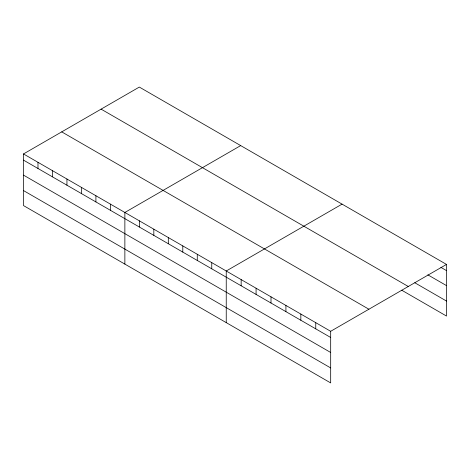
<?xml version="1.0" encoding="UTF-8"?>
<svg xmlns="http://www.w3.org/2000/svg" width="470" height="470" viewBox="0 0 470 470"><rect width="100%" height="100%" fill="white"/><g stroke="black" fill="none" stroke-linecap="round" stroke-linejoin="round"><path stroke-width="0.7" d="M23.5 153.943L330.68 331.291L330.68 382.927L23.5 205.578L23.5 153.943L139.32 87.073L446.5 264.422L446.5 316.057L401.738 290.213M240.687 145.6L124.867 212.469L124.867 264.099M342.06 204.127L226.24 270.996L226.24 322.626M330.68 331.291L446.5 264.422M440.907 267.377L446.5 270.608M427.847 274.838L446.5 285.607M414.793 282.752L446.5 301.059M101.097 109.14L408.277 286.488M61.723 131.876L368.903 309.225M23.5 160.129L330.68 337.478M23.5 175.122L330.68 352.477M23.5 190.579L330.68 367.928M315.758 322.679L315.758 328.859M300.841 314.066L300.841 320.246M285.919 305.453L285.919 311.634M271.002 296.834L271.002 303.021M256.079 288.222L256.079 294.408M241.157 279.609L241.157 285.789M211.758 262.636L211.758 268.817M197.277 254.27L197.277 260.456M182.795 245.91L182.795 252.096M168.313 237.55L168.313 243.736M153.831 229.19L153.831 235.376M139.349 220.829L139.349 227.01M110.385 204.109L110.385 210.29M95.909 195.749L95.909 201.93M81.427 187.389L81.427 193.57M66.946 179.029L66.946 185.209M52.464 170.663L52.464 176.849M37.982 162.303L37.982 168.489"/></g></svg>
